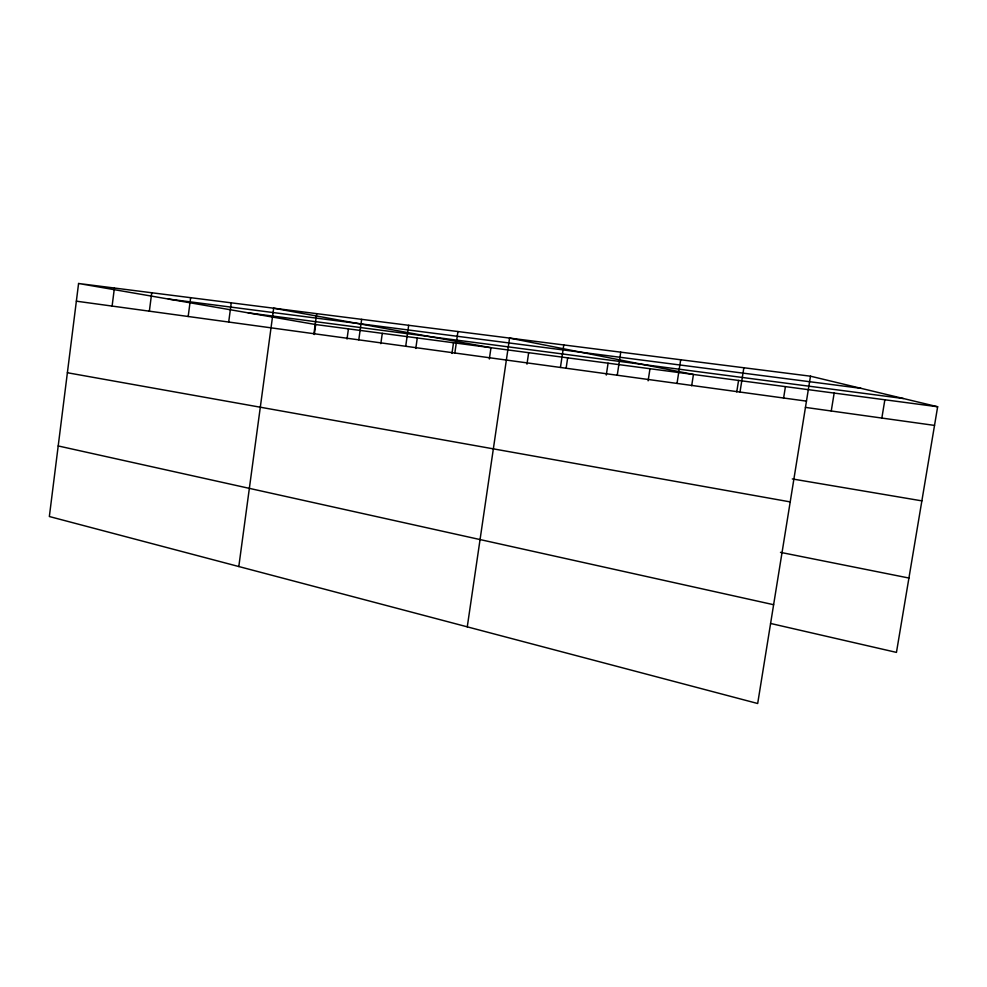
<?xml version="1.0" encoding="UTF-8"?>
<svg xmlns="http://www.w3.org/2000/svg" width="987" height="987" viewBox="0 0 987 987"><rect width="100%" height="100%" fill="white"/><g stroke="black" fill="none" stroke-linecap="round" stroke-linejoin="round"><path stroke-width="1.48" d="M78.578 283.491L49.35 516.522L757.683 703.509L810.487 376.195L78.578 283.491L315.68 324.538L937.65 406.755L896.455 652.395L770.551 623.451M112.111 306.069L114.406 288.031M149.358 311.176L151.739 292.757M188.184 316.494L190.651 297.692M228.7 322.033L231.254 302.836M238.805 566.538L273.67 308.203L490.983 347.72L489.342 358.997M313.94 333.705L316.691 313.656M314.31 334.531L315.68 324.538M347.017 339.022L348.436 328.868M358.787 339.849L361.649 319.344M380.834 343.661L382.277 333.347M405.706 346.277L408.68 325.303M415.786 348.46L417.279 337.973M451.96 353.432L453.502 342.76M454.847 353.001L457.931 331.546M467.27 626.844L509.576 338.085L693.442 374.48L691.677 385.769M526.972 364.166L528.662 352.692M560.431 367.46L563.787 344.944M566.143 368.065L567.673 357.849M606.277 375.072L608.078 363.191M617.245 375.233L620.749 352.162M648.126 380.822L649.977 368.731M677.02 383.425L680.697 359.749M736.746 391.95L738.56 380.439M740.003 392.036L743.853 367.756M783.555 398.366L785.43 386.633M831.251 411.011L834.163 393.073M881.847 418.069L884.858 399.784M168.345 299.036L860.948 388.323M248.156 312.854L903.389 398.526M76.369 301.183L806.453 401.141M805.417 407.397L934.516 425.409M792.314 478.942L921.87 500.865M67.387 372.741L790.205 501.902M780.483 552.362L908.928 578.037M58.208 445.951L773.623 604.71M810.487 376.195L937.65 406.755"/></g></svg>
